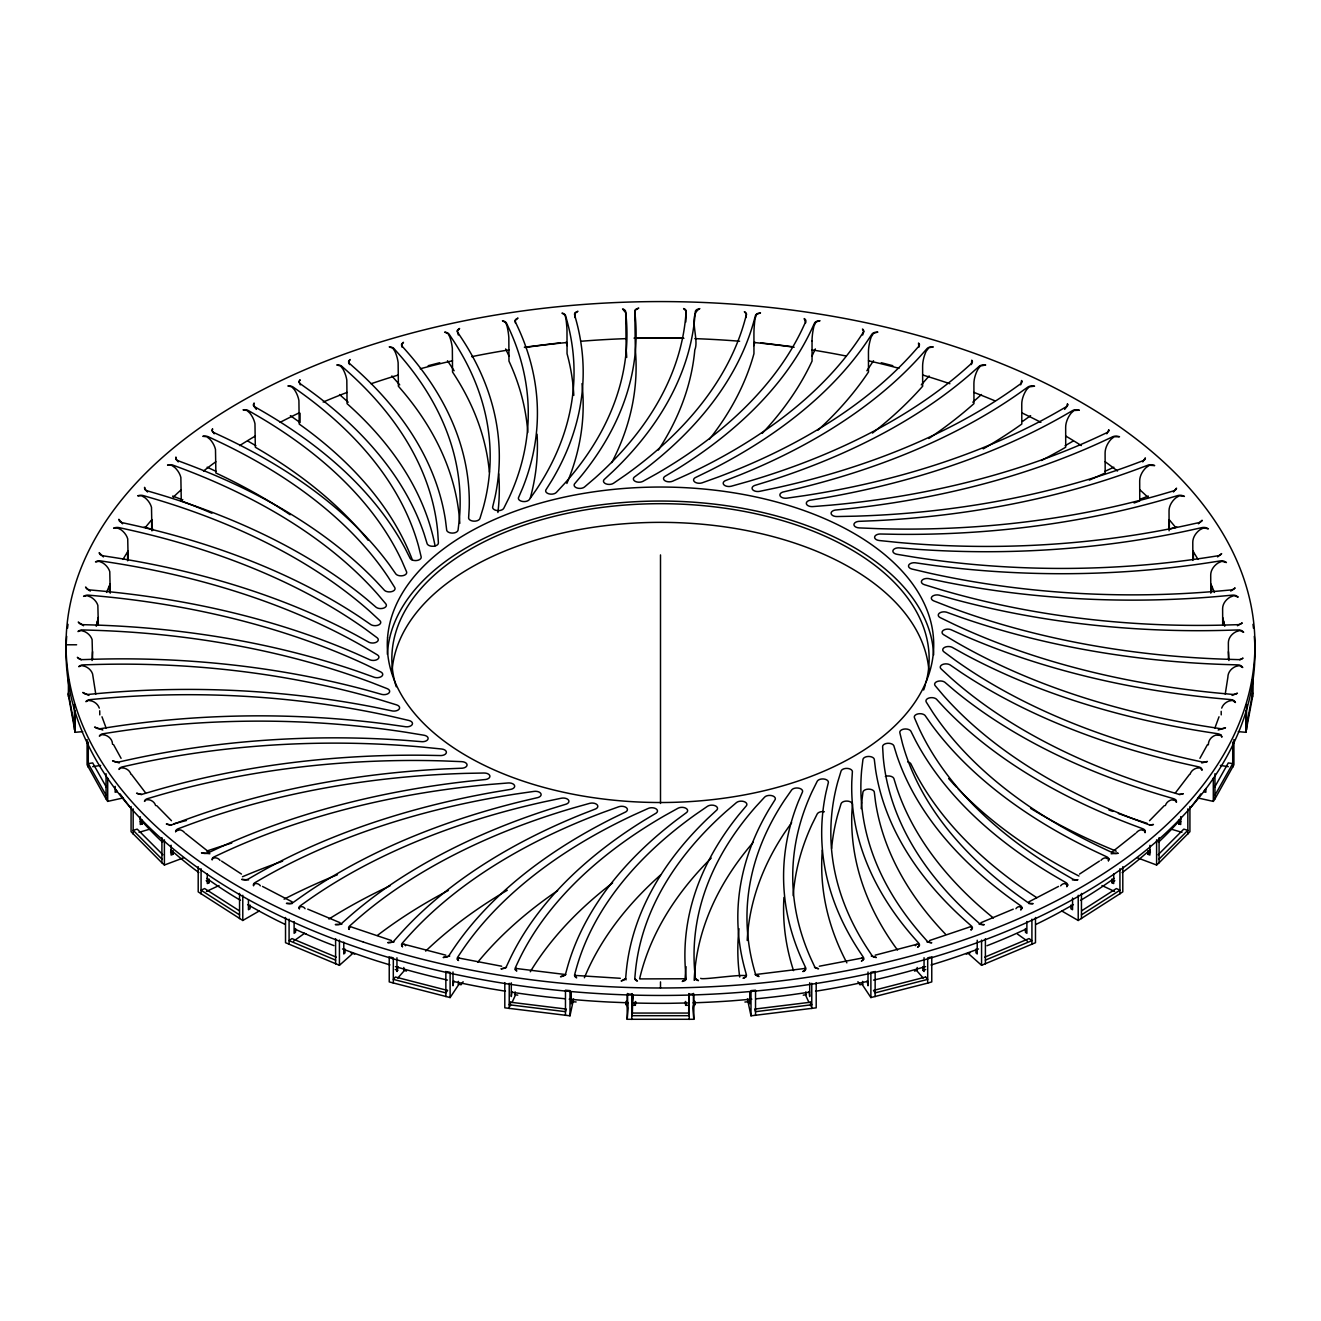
<?xml version="1.0" encoding="UTF-8"?>
<svg xmlns="http://www.w3.org/2000/svg" width="1321" height="1321" viewBox="0 0 1321 1321"><rect width="100%" height="100%" fill="white"/><g stroke="black" fill="none" stroke-linecap="round" stroke-linejoin="round"><path stroke-width="1.5" d="M527.789 432.495A566.973 327.344 0 0 0 508.965 361.128L508.833 337.532A15.439 3.253 81.2 0 0 506.967 325.858L505.679 322.588L502.442 320.805L503.829 321.135A5.713 3.303 0 0 1 506.488 323.133L508.948 328.434A567.006 327.36 0 0 1 508.948 497.885L503.78 508.288A5.713 3.303 0 0 1 497.373 510.583A5.713 3.303 0 0 1 492.601 507.214L495.012 497.158A576.154 332.644 0 0 0 461.046 337.416L457.644 332.298A5.713 3.303 0 0 1 457.76 329.771L459.609 328.483L457.33 330.927L458.304 334.989M573.793 395.375A566.973 327.344 0 0 0 567.056 353.714L566.99 330.101A15.439 1.965 84.8 0 0 565.867 318.361L564.926 315.009L561.97 313.127L563.274 313.457A5.713 3.303 0 0 1 565.57 315.603L567.056 321.02A567.006 327.36 0 0 1 536.376 489.546L529.358 499.569A5.713 3.303 0 0 1 522.571 501.468A5.713 3.303 0 0 1 518.426 497.835L522.654 487.994A576.154 332.644 0 0 0 517.782 327.063L515.322 321.779A5.713 3.303 0 0 1 515.9 319.269L517.981 318.064L515.322 320.392L515.322 322.836M626.715 357.446A566.973 327.344 0 0 0 626.187 349.85L625.692 312.747L622.571 308.916L623.809 309.395A5.713 3.303 0 0 1 625.692 311.673L626.187 317.156A567.006 327.36 0 0 1 565.157 482.908L556.356 492.452A5.713 3.303 0 0 1 549.272 493.938A5.713 3.303 0 0 1 545.804 490.074L551.782 480.53A576.154 332.644 0 0 0 576.088 320.194L574.602 314.778A5.713 3.303 0 0 1 575.626 312.317L577.921 311.277L574.916 313.407L574.883 317.535M611.755 462.614A576.154 332.644 0 0 0 635.318 349.537L634.823 312.466L635.434 310.055L638.753 308.09L636.276 309.015A5.713 3.303 0 0 0 634.823 311.409L635.318 316.875A576.154 332.644 0 0 1 582.115 474.866L574.453 483.998A5.713 3.303 0 0 0 577.194 488.043A5.713 3.303 0 0 0 584.509 487.003L594.995 478.037A567.006 327.36 0 0 0 685.682 316.875L686.177 311.409A5.713 3.303 0 0 0 684.724 309.015L683.584 308.553L686.061 311.096L685.797 322.027M435.055 545.804A566.973 327.344 0 0 0 347.06 403.648L346.812 380.085A15.439 6.869 69.5 0 0 342.882 368.939L340.57 366L336.789 364.943L338.275 364.926A5.713 3.303 0 0 1 341.875 366.363L347.043 370.953A567.006 327.36 0 0 1 437.746 532.115L438.39 542.931A5.713 3.303 0 0 1 433.536 546.25A5.713 3.303 0 0 1 427.195 543.905L424.107 533.915A576.154 332.644 0 0 0 306.29 388.044L300.313 383.784A5.713 3.303 0 0 1 299.074 381.373L300.131 379.771L299.074 381.554L300.313 384.84M459.791 523.397A566.924 327.311 0 0 0 398.381 386.244L398.133 362.648A15.439 5.713 73.6 0 0 394.88 351.303L392.865 348.216L389.233 346.862L390.702 347.01A5.713 3.303 0 0 1 394.021 348.661L398.331 353.533A567.006 327.36 0 0 1 459.361 519.285L458.057 530.084A5.713 3.303 0 0 1 452.624 533.09A5.713 3.303 0 0 1 446.729 530.381L445.474 520.259A576.154 332.644 0 0 0 354.705 368.08L349.537 363.49A5.713 3.303 0 0 1 348.744 360.996L350.098 359.494L348.628 362.185L349.537 364.546M489.381 472.158A566.924 327.311 0 0 0 452.542 372.027L452.343 348.414A15.439 4.508 77.5 0 0 449.767 336.888L448.1 333.701L444.665 332.116L446.085 332.364A5.713 3.303 0 0 1 449.107 334.196L452.509 339.315A567.006 327.36 0 0 1 483.189 507.842L479.936 518.493A5.713 3.303 0 0 1 473.975 521.168A5.713 3.303 0 0 1 468.608 518.096L469.203 507.958A576.154 332.644 0 0 0 406.488 351.138L402.178 346.251A5.713 3.303 0 0 1 401.832 343.741L403.45 342.304L401.567 344.913L402.178 347.324M153.186 529.325L151.932 530.811L151.502 507.347A15.439 11.229 41.4 0 0 145.095 497.819L141.628 495.755L137.731 495.804L139.085 495.441A5.713 3.303 0 0 1 143.444 495.639L151.898 498.116A567.006 327.36 0 0 1 370.012 611.507L379.936 620.688A5.713 3.303 0 0 1 378.615 624.965A5.713 3.303 0 0 1 371.085 624.767L359.758 617.006A576.154 332.644 0 0 0 131.406 524.685L122.556 522.736A5.713 3.303 0 0 1 119.369 520.986L118.907 519.302L122.556 523.793M211.888 513.242A566.973 327.344 0 0 0 181.274 500.923L180.861 477.442A15.439 10.568 48.4 0 0 174.834 467.518L171.532 465.273L167.569 465.075L168.972 464.794A5.713 3.303 0 0 1 173.282 465.256L181.241 468.228A567.006 327.36 0 0 1 377.624 594.169L385.848 603.879A5.713 3.303 0 0 1 383.751 608.073A5.713 3.303 0 0 1 376.287 607.412L366.445 599.007A576.154 332.644 0 0 0 156.043 493.427L147.589 490.933A5.713 3.303 0 0 1 144.749 489.018L144.6 487.333L144.749 489.199L147.589 491.99M290.141 514.744A566.924 327.311 0 0 0 215.884 472.984L215.488 449.454A15.439 9.792 54.5 0 0 209.89 439.199L206.786 436.739L202.807 436.31L204.26 436.112A5.713 3.303 0 0 1 208.454 436.822L215.818 440.273A567.006 327.36 0 0 1 388.341 577.376L394.748 587.531A5.713 3.303 0 0 1 391.908 591.56A5.713 3.303 0 0 1 384.609 590.47L376.336 581.521A576.154 332.644 0 0 0 186.211 463.803L178.252 460.814A5.713 3.303 0 0 1 175.776 458.734L175.924 457.033L175.776 458.932L178.252 461.888M368.229 540.355A566.973 327.344 0 0 0 255.316 447.241L254.97 423.727A15.439 8.917 60 0 0 249.884 413.143L247.01 410.501L243.047 409.84L244.534 409.725A5.713 3.303 0 0 1 248.579 410.682L255.283 414.563A567.006 327.36 0 0 1 402.03 561.309L406.571 571.811A5.713 3.303 0 0 1 403.021 575.642A5.713 3.303 0 0 1 395.953 574.107L389.348 564.711A576.154 332.644 0 0 0 221.581 436.178L214.2 432.727A5.713 3.303 0 0 1 212.12 430.514L212.582 428.813L212.12 430.696L214.2 433.783M412.449 560.137A566.973 327.344 0 0 0 299.207 424.058L298.909 400.511A15.439 7.926 64.9 0 0 294.385 389.629L291.776 386.838L287.879 385.93L289.365 385.914A5.713 3.303 0 0 1 293.212 387.103L299.19 391.363A567.006 327.36 0 0 1 418.559 546.167L421.168 556.884A5.713 3.303 0 0 1 416.941 560.484A5.713 3.303 0 0 1 410.204 558.535L405.332 548.793A576.154 332.644 0 0 0 261.756 410.831L255.036 406.951A5.713 3.303 0 0 1 253.368 404.622L254.127 403.004L253.566 405.795L256.357 409.394M92.586 659.179L92.107 639.562A15.439 12.583 5.2 0 0 84.924 631.702L81.192 630.53L77.972 631.537L78.946 630.794A5.713 3.303 0 0 1 83.074 629.952L92.553 630.233A567.006 327.36 0 0 1 371.696 682.594L387.218 688.654A5.713 3.303 0 0 1 389.035 692.881A5.713 3.303 0 0 1 382.017 694.466L366.198 690.024A576.154 332.644 0 0 0 92.553 659.311L83.074 659.608A5.713 3.303 0 0 1 78.946 658.766L77.345 657.33L81.192 659.889M98.332 624.982L97.853 605.348A15.439 12.45 15.3 0 0 90.753 597.042L87.037 595.639L83.586 596.365L84.66 595.771A5.713 3.303 0 0 1 88.92 595.177L98.299 596.035A567.006 327.36 0 0 1 366.429 664.958L380.778 671.927A5.713 3.303 0 0 1 381.802 676.236A5.713 3.303 0 0 1 374.537 677.376L359.626 672.026A576.154 332.644 0 0 0 93.031 624.965L83.553 624.684A5.713 3.303 0 0 1 79.607 623.595L78.253 622.075L83.553 625.741M99.785 714.876L99.719 710.781M110.237 593.195L109.775 571.646A15.439 12.17 24.9 0 0 102.823 562.928L99.141 561.309L95.508 561.904L96.697 561.293A5.713 3.303 0 0 1 101.023 560.963L110.204 562.383A567.006 327.36 0 0 1 364.381 647.108L377.393 654.886A5.713 3.303 0 0 1 377.641 659.245A5.713 3.303 0 0 1 370.21 659.939L356.34 653.713A576.154 332.644 0 0 0 99.719 590.834L90.356 589.975A5.713 3.303 0 0 1 86.625 588.654L85.568 587.052L88.573 590.025M128.17 560.434L127.724 538.869A15.439 11.757 33.6 0 0 121.004 529.738L117.404 527.888L113.623 528.169L114.894 527.723A5.713 3.303 0 0 1 119.27 527.657L128.137 529.622A567.006 327.36 0 0 1 365.587 629.225L377.112 637.746A5.713 3.303 0 0 1 376.568 642.089A5.713 3.303 0 0 1 369.054 642.336L356.389 635.302A576.154 332.644 0 0 0 112.566 557.28L103.401 555.86A5.713 3.303 0 0 1 99.934 554.325L99.158 552.673L103.401 556.917M1021.926 381.554L1021.579 380.531L1020.687 384.84M341.875 924.254L335.319 924.568L338.275 924.634A5.713 3.303 0 0 0 341.875 923.197L347.043 918.607A576.154 332.644 0 0 1 550.923 808.832L566.428 804.06A5.713 3.303 0 0 0 568.327 799.849A5.713 3.303 0 0 0 561.342 798.214L543.74 801.913A567.006 327.36 0 0 0 306.29 901.516L300.313 905.76A5.713 3.303 0 0 0 299.074 908.188L299.421 909.03L299.421 907.164L301.485 906.619A15.439 7.926 -64.9 0 1 305.052 908.699M387.383 654.341L387.565 651.6A273.216 157.744 0 0 1 389.695 637.878L390.356 635.153A273.216 157.744 0 0 1 394.962 621.663L396.118 618.988A273.216 157.744 0 0 1 403.136 605.827L404.771 603.251A273.216 157.744 0 0 1 414.134 590.586L416.231 588.126A273.216 157.744 0 0 1 427.822 576.105L430.349 573.76A273.216 157.744 0 0 1 444.071 562.515L447.01 560.335A273.216 157.744 0 0 1 462.68 549.982L465.999 548A273.216 157.744 0 0 1 483.469 538.638L487.119 536.871A273.216 157.744 0 0 1 506.191 528.615L510.137 527.079A273.216 157.744 0 0 1 530.596 520.012L534.807 518.724A273.216 157.744 0 0 1 556.438 512.928L560.864 511.904A273.216 157.744 0 0 1 583.42 507.446L587.994 506.686A273.216 157.744 0 0 1 611.227 503.631L615.933 503.152A273.216 157.744 0 0 1 639.595 501.501L644.351 501.32A273.216 157.744 0 0 1 668.178 501.105L672.95 501.204A273.216 157.744 0 0 1 696.695 502.426L701.418 502.822A273.216 157.744 0 0 1 724.8 505.464L729.423 506.141A273.216 157.744 0 0 1 752.21 510.187L756.685 511.128A273.216 157.744 0 0 1 778.597 516.544L782.891 517.749A273.216 157.744 0 0 1 803.713 524.437L807.742 525.907A273.216 157.744 0 0 1 827.243 533.816L830.992 535.517A273.216 157.744 0 0 1 848.957 544.566L852.375 546.481A273.216 157.744 0 0 1 868.607 556.57L871.662 558.684A273.216 157.744 0 0 1 885.962 569.681L888.62 571.976A273.216 157.744 0 0 1 900.856 583.783L903.085 586.21A273.216 157.744 0 0 1 913.125 598.694L914.908 601.253A273.216 157.744 0 0 1 922.619 614.265L923.924 616.924A273.216 157.744 0 0 1 929.241 630.332L930.067 633.04A273.216 157.744 0 0 1 932.923 646.712L933.237 649.453A273.216 157.744 0 0 1 933.633 654.952M92.586 651.699L92.354 654.787A568.492 328.219 0 0 0 92.09 660.517M1145.224 830.81L1145.076 832.544L1145.224 830.81A5.713 3.303 0 0 0 1142.748 828.729L1134.789 825.757A576.154 332.644 0 0 1 944.664 708.039L936.391 699.09A5.713 3.303 0 0 0 929.092 697.983A5.713 3.303 0 0 0 926.252 702.029L932.659 712.184A567.006 327.36 0 0 0 1105.182 849.271L1112.546 852.722A5.713 3.303 0 0 0 1116.74 853.449L1118.193 853.25L1111.11 853.746M689.248 1019.432L689.248 994.218L693.822 994.086L693.822 1019.284L627.178 1019.284L628.218 1007.873M632.28 1002.292L632.957 994.911L632.313 1013.224M632.28 1006.024L632.165 1007.345L632.165 993.607M1238.256 731.619L1245.868 732.313L1252.589 696.679L1252.82 680.48M694.929 979.852L695.209 978.498L698.429 980.644L697.191 980.149A5.713 3.303 0 0 1 695.308 977.87L694.813 972.405A567.006 327.36 0 0 1 755.843 806.652L764.644 797.108A5.713 3.303 0 0 1 771.728 795.622A5.713 3.303 0 0 1 775.196 799.486L769.218 809.03A576.154 332.644 0 0 0 744.912 969.366L746.398 974.782A5.713 3.303 0 0 1 745.374 977.226L743.079 978.3C760.202 970.885 701.567 980.677 700.691 978.3M861.639 802.937L862.943 792.154A5.713 3.303 0 0 1 868.376 789.132A5.713 3.303 0 0 1 874.271 791.857L875.526 801.963A576.154 332.644 0 0 0 945.572 934.244M175.776 830.81L175.66 831.669L175.776 830.81A5.713 3.303 0 0 1 178.252 828.729L186.211 825.757A567.006 327.36 0 0 1 465.355 773.379L484.08 773.016A5.713 3.303 0 0 1 489.843 775.807A5.713 3.303 0 0 1 485.781 779.473L468.476 781.256A576.154 332.644 0 0 0 215.818 849.271L208.454 852.722A5.713 3.303 0 0 1 204.26 853.449L201.486 852.838L209.89 853.746M805.678 322.836L804.192 318.576L805.1 319.269A5.713 3.303 0 0 1 805.678 321.779L803.218 327.063A567.006 327.36 0 0 1 656.471 473.81L642.98 481.323A5.713 3.303 0 0 1 635.451 481.471A5.713 3.303 0 0 1 634.229 477.178L645.028 469.17A576.154 332.644 0 0 0 753.944 321.02L755.43 315.603A5.713 3.303 0 0 1 757.726 313.457L760.483 312.862L756.636 314.365L755.133 318.361M926.979 941.956L931.767 942.781L930.298 942.55A5.713 3.303 0 0 1 926.979 940.899L922.669 936.028A567.006 327.36 0 0 1 861.639 770.275L862.943 759.476A5.713 3.303 0 0 1 868.376 756.454A5.713 3.303 0 0 1 874.271 759.179L875.526 769.301A576.154 332.644 0 0 0 966.295 921.48L971.463 926.071A5.713 3.303 0 0 1 972.256 928.564L970.902 930.083L972.372 928.019L970.44 926.863A15.439 6.869 69.4 0 0 968.706 927.325L929.489 940.552M746.117 317.535L746.348 314.117L744.35 311.706L745.374 312.317A5.713 3.303 0 0 1 746.398 314.778L744.912 320.194A567.006 327.36 0 0 1 625.527 474.999L613.489 483.288A5.713 3.303 0 0 1 606.025 483.882A5.713 3.303 0 0 1 604.027 479.688L613.307 471.069A576.154 332.644 0 0 0 694.813 317.156L695.308 311.673A5.713 3.303 0 0 1 697.191 309.395L699.833 308.619C687.514 315.108 699.552 339.282 694.813 349.817A576.154 332.644 0 0 1 658.37 450.065M1246.578 725.972L1252.589 692.947M1067.632 404.82L1067.434 403.764L1067.434 405.795L1064.643 409.394M1225.228 694.152L1227.886 677.194A15.439 12.583 5.2 0 1 1235.581 666.511L1239.28 665.569L1242.747 667.518L1241.393 665.966A5.713 3.303 0 0 0 1237.447 664.876L1227.969 664.595A576.154 332.644 0 0 1 961.374 617.534L946.463 612.168A5.713 3.303 0 0 0 939.198 613.324A5.713 3.303 0 0 0 940.222 617.634L954.571 624.585A567.006 327.36 0 0 0 1222.701 693.508L1232.08 694.367A5.713 3.303 0 0 0 1236.34 693.789L1237.414 693.195L1232.08 695.424M98.332 617.518L97.539 620.573A568.492 328.219 0 0 0 96.251 626.253M1176.251 489.199L1176.516 488.159L1173.411 491.99M292.123 903.597L286.442 903.382L289.365 903.647A5.713 3.303 0 0 0 293.212 902.441L299.19 898.181A576.154 332.644 0 0 1 521.828 801.335L538.109 797.504A5.713 3.303 0 0 0 540.768 793.442A5.713 3.303 0 0 0 534.113 791.378L515.933 794.004A567.006 327.36 0 0 0 261.756 878.729L255.036 882.593A5.713 3.303 0 0 0 253.368 884.938L253.566 885.797L253.979 883.931L256.357 883.534A15.439 8.917 -60 0 1 260.353 885.83M1108.88 859.046L1108.418 860.764L1108.88 859.046A5.713 3.303 0 0 0 1106.8 856.834L1099.419 853.383A576.154 332.644 0 0 1 931.652 724.849L925.047 715.437A5.713 3.303 0 0 0 917.979 713.901A5.713 3.303 0 0 0 914.429 717.749L918.97 728.234A567.006 327.36 0 0 0 1065.717 874.997L1072.421 878.861A5.713 3.303 0 0 0 1076.466 879.836L1077.953 879.72L1072.421 879.935M504.804 982.609L504.804 1007.824L569.995 1015.816L573.611 998.907M753.845 345.623L754.819 342.106M171.532 825.146L166.33 824.023L168.972 824.766A5.713 3.303 0 0 0 173.282 824.304L181.241 821.315A576.154 332.644 0 0 1 444.814 768.921L462.35 768.195A5.713 3.303 0 0 0 467.056 764.793A5.713 3.303 0 0 0 461.838 761.656L443.146 760.913A567.006 327.36 0 0 0 156.043 796.134L147.589 798.627A5.713 3.303 0 0 0 144.749 800.543L144.484 801.385L146.103 799.717L149.256 799.832A15.439 11.229 -41.4 0 1 155.663 805.595M1219.019 716.791L1214.891 728.02M1108.88 430.696L1108.847 429.738L1106.8 433.783M918.822 347.324L918.524 343.047L919.168 343.939M871.233 956.041L876.335 957.527L874.915 957.197A5.713 3.303 0 0 1 871.893 955.364L868.491 950.245A567.006 327.36 0 0 1 837.811 781.718L841.064 771.068A5.713 3.303 0 0 1 847.025 768.393A5.713 3.303 0 0 1 852.392 771.447L851.797 781.603A576.154 332.644 0 0 0 914.512 938.422L918.822 943.293A5.713 3.303 0 0 1 919.168 945.819L917.55 947.273L919.433 945.291L917.979 944.036A15.439 5.73 73.5 0 0 915.403 945.72M862.696 334.989L863.703 331.654L862.464 329.045L863.24 329.771A5.713 3.303 0 0 1 863.356 332.298L859.954 337.416A567.006 327.36 0 0 1 687.432 474.503L672.67 481.174A5.713 3.303 0 0 1 665.157 480.861A5.713 3.303 0 0 1 664.711 476.518L676.897 469.203A576.154 332.644 0 0 0 812.052 328.434L814.512 323.133A5.713 3.303 0 0 1 817.171 321.135L820.027 320.722L815.982 321.977L814.033 325.858A15.439 3.253 -81.2 0 0 812.019 341.099M110.237 583.849L108.9 586.838A568.492 328.219 0 0 0 106.588 592.419M1201.631 521.184L1202.044 520.259L1198.444 523.793M1067.632 884.938L1066.873 886.606L1067.632 884.938A5.713 3.303 0 0 0 1065.964 882.593L1059.244 878.729A576.154 332.644 0 0 1 915.668 740.767L910.796 731.025A5.713 3.303 0 0 0 904.059 729.076A5.713 3.303 0 0 0 899.832 732.676L902.441 743.376A567.006 327.36 0 0 0 1021.81 898.181L1027.788 902.441A5.713 3.303 0 0 0 1031.635 903.647L1033.121 903.63L1028.877 903.597M510.401 1002.21L509.229 1004.769L565.471 1011.671L566.181 1009.062L510.401 1002.21L510.401 1005.958M512.003 1002.507L515.207 995.621L515.207 991.889M811.92 356.274L815.338 348.926M1197.635 797.901L1213.305 801.385L1214.957 798.908L1233.913 764.793L1233.913 739.578M248.579 879.935L241.677 879.39L244.534 879.836A5.713 3.303 0 0 0 248.579 878.861L255.283 874.997A576.154 332.644 0 0 1 494.236 792.105L511.128 789.281A5.713 3.303 0 0 0 514.496 785.401A5.713 3.303 0 0 0 508.271 782.957L489.711 784.459A567.006 327.36 0 0 0 221.581 853.383L214.2 856.834A5.713 3.303 0 0 0 212.12 859.046L212.153 859.905L212.978 858.089L215.653 857.841A15.439 9.792 -54.5 0 1 220.046 860.4M971.463 364.546L971.761 360.187L972.256 361.194M1207.427 744.664L1199.93 758.32M1214.593 787.266L1228.299 762.927L1232.724 763.604L1214.957 795.176M814.512 967.484L818.558 968.755L817.171 968.425A5.713 3.303 0 0 1 814.512 966.411L812.052 961.127A567.006 327.36 0 0 1 812.052 791.675L817.22 781.272A5.713 3.303 0 0 1 823.627 778.977A5.713 3.303 0 0 1 828.399 782.346L825.988 792.385A576.154 332.644 0 0 0 859.954 952.144L863.356 957.246A5.713 3.303 0 0 1 863.24 959.773L861.391 961.11L863.67 959.277L862.696 957.94L819.317 966.229M1217.599 556.917L1221.644 553.615L1221.066 554.325A5.713 3.303 0 0 1 1217.599 555.86L1208.434 557.28A567.006 327.36 0 0 1 914.925 557.28L896.909 554.292A5.713 3.303 0 0 1 892.946 550.609A5.713 3.303 0 0 1 898.775 547.835L916.18 549.239A576.154 332.644 0 0 0 1192.863 529.622L1201.73 527.657A5.713 3.303 0 0 1 1206.106 527.723L1208.401 528.829L1203.596 527.888L1199.996 529.738A15.439 11.757 -33.6 0 0 1192.78 542.237L1192.863 560.418M128.17 551.105L126.288 553.994A568.492 328.219 0 0 0 122.985 559.394M119.27 762.96L112.599 760.78L114.894 761.837A5.713 3.303 0 0 0 119.27 761.903L128.137 759.938A576.154 332.644 0 0 1 404.82 740.321L422.225 741.708A5.713 3.303 0 0 0 428.054 738.951A5.713 3.303 0 0 0 424.091 735.252L406.075 732.28A567.006 327.36 0 0 0 112.566 732.28L103.401 733.7A5.713 3.303 0 0 0 99.934 735.236L99.356 736.111L101.7 734.592L105.201 735.103A15.439 12.17 -24.9 0 1 112.136 741.675L112.566 744.334M389.233 956.701L389.233 981.916L450.114 997.553L458.387 985.103L458.387 981.371M866.873 370.739L873.511 360.749M1021.926 908.188L1020.869 909.789L1021.926 908.188A5.713 3.303 0 0 0 1020.687 905.76L1014.71 901.516A576.154 332.644 0 0 1 896.893 755.645L893.805 745.655A5.713 3.303 0 0 0 887.464 743.31A5.713 3.303 0 0 0 882.61 746.629L883.254 757.445A567.006 327.36 0 0 0 973.957 918.607L979.125 923.197A5.713 3.303 0 0 0 982.725 924.634L984.211 924.7L979.125 924.254M1205.346 789.314L1203.712 791.774L1205.842 792.253L1205.842 788.521M620.309 978.3L574.883 975.41L576.65 977.854L575.626 977.226A5.713 3.303 0 0 1 574.602 974.782L576.088 969.366A567.006 327.36 0 0 1 695.473 814.562L707.511 806.272A5.713 3.303 0 0 1 714.975 805.678A5.713 3.303 0 0 1 716.973 809.872L707.693 818.492A576.154 332.644 0 0 0 626.187 972.405L625.692 977.87A5.713 3.303 0 0 1 623.809 980.149L621.167 980.958L625.791 978.498L626.071 979.852M791.642 822.653L784.624 832.676A566.924 327.311 0 0 0 747.207 940.469M1200.789 793.904L1197.965 797.967A583.882 337.103 0 0 1 1189.676 808.716M1189.461 774.469L1175.409 792.881M175.776 831.008L179.821 829.836A15.439 10.568 -48.4 0 1 184.56 832.676M1232.427 590.025L1235.085 587.895L1234.375 588.654A5.713 3.303 0 0 1 1230.644 589.975L1221.281 590.834A567.006 327.36 0 0 1 929.373 573.116L912.002 569.054A5.713 3.303 0 0 1 908.716 565.14A5.713 3.303 0 0 1 915.007 562.746L932.081 565.19A576.154 332.644 0 0 0 1210.796 562.383L1219.977 560.963A5.713 3.303 0 0 1 1224.303 561.293L1226.4 562.531L1221.859 561.309L1218.177 562.928A15.439 12.17 -24.9 0 0 1210.713 574.998L1210.796 593.179M805.1 970.489L805.199 968.442L755.133 974.584L759.03 976.516L757.726 976.103A5.713 3.303 0 0 1 755.43 973.957L753.944 968.541A567.006 327.36 0 0 1 784.624 800.014L791.642 789.975A5.713 3.303 0 0 1 798.429 788.092A5.713 3.303 0 0 1 802.574 791.725L798.346 801.566A576.154 332.644 0 0 0 803.218 962.497L805.678 967.781A5.713 3.303 0 0 1 805.1 970.291L803.019 971.496L805.1 970.291M151.932 519.599L149.537 522.373A568.492 328.219 0 0 0 145.277 527.541M397.984 966.609L396.944 971.529L396.944 957.791M397.786 978.035L403.797 971.216L403.797 967.484M921.282 384.873L929.142 375.957M1180.71 816.609L1180.71 824.502L1178.679 823.891L1180.759 821.546M1137.232 857.758L1156.602 865.024L1159.095 862.811L1189.924 831.702L1189.924 806.504M1180.743 819.284L1171.166 829.671A583.882 337.103 0 0 1 1158.335 842.385M1237.447 625.741L1242.235 622.885L1241.393 623.595A5.713 3.303 0 0 1 1237.447 624.684L1227.969 624.965A567.006 327.36 0 0 1 940.882 589.727L924.337 584.658A5.713 3.303 0 0 1 921.777 580.563A5.713 3.303 0 0 1 928.465 578.565L944.994 582.016A576.154 332.644 0 0 0 1222.701 596.035L1232.08 595.177A5.713 3.303 0 0 1 1236.34 595.771L1238.19 597.109L1233.963 595.639L1230.247 597.042A15.439 12.45 -15.3 0 0 1222.619 608.651L1222.701 624.982M102.823 730.001L94.6 727.078L96.697 728.267A5.713 3.303 0 0 0 101.023 728.598L110.204 727.177A576.154 332.644 0 0 1 388.919 724.37L405.993 726.798A5.713 3.303 0 0 0 412.284 724.403A5.713 3.303 0 0 0 408.998 720.49L391.627 716.444A567.006 327.36 0 0 0 99.719 698.726L90.356 699.585A5.713 3.303 0 0 0 86.625 700.906L85.915 701.666L88.573 700.378L92.189 701.104A15.439 12.45 -15.3 0 1 99.29 708.106M1164.23 805.711L1149.518 820.721M1158.104 854.786L1183.781 829.126L1187.843 830.331L1159.095 859.079M685.913 978.927L682.247 981.47L684.724 980.727A5.713 3.303 0 0 0 686.177 978.151L685.682 972.685A576.154 332.644 0 0 1 738.885 814.694L746.547 805.562A5.713 3.303 0 0 0 743.806 801.517A5.713 3.303 0 0 0 736.491 802.557L726.005 811.523A567.006 327.36 0 0 0 635.318 972.685L634.823 978.151A5.713 3.303 0 0 0 636.276 980.529L637.416 981.09L635.087 978.927M1142.748 461.888L1145.34 457.875L1145.224 458.932A5.713 3.303 0 0 1 1142.748 460.814L1134.789 463.803A567.006 327.36 0 0 1 855.645 516.164L836.92 516.544A5.713 3.303 0 0 1 831.157 513.737A5.713 3.303 0 0 1 835.219 510.071L852.524 508.304A576.154 332.644 0 0 0 1105.182 440.273L1112.546 436.822A5.713 3.303 0 0 1 1116.74 436.112L1119.514 436.723L1114.214 436.739L1111.11 439.199A15.439 9.792 -54.5 0 0 1105.099 452.905L1105.182 472.951A576.154 332.644 0 0 1 1089.33 480.101M181.274 500.923L182.777 499.52M181.274 489.711L178.401 492.32A568.492 328.219 0 0 0 173.216 497.208M285.518 917.484L285.518 942.699L339.431 965.304L352.013 954.125M972.817 402.211L981.47 394.517M1149.897 845.308L1149.897 855.05L1147.982 854.324L1150.459 852.111M1239.808 659.889L1243.028 658.106L1242.054 658.766A5.713 3.303 0 0 1 1237.926 659.608L1228.447 659.311A567.006 327.36 0 0 1 949.304 606.95L933.782 600.906A5.713 3.303 0 0 1 931.966 596.679A5.713 3.303 0 0 1 938.983 595.094L954.802 599.519A576.154 332.644 0 0 0 1228.447 630.233L1237.926 629.952A5.713 3.303 0 0 1 1242.054 630.794L1243.655 632.231L1239.808 630.53L1236.076 631.702A15.439 12.583 -5.3 0 0 1228.365 642.832L1228.447 659.179M1150.178 849.849L1138.785 859.591A583.882 337.103 0 0 1 1122.156 872.62M515.801 968.442L515.322 969.812L516.808 970.968L515.9 970.291A5.713 3.303 0 0 1 515.322 967.781L517.782 962.497A567.006 327.36 0 0 1 664.529 815.734L678.02 808.221A5.713 3.303 0 0 1 685.549 808.089A5.713 3.303 0 0 1 686.771 812.382L675.972 820.391A576.154 332.644 0 0 0 567.056 968.541L565.57 973.957A5.713 3.303 0 0 1 563.274 976.103L560.517 976.747L565.867 974.584L515.801 968.442A15.439 3.269 -81.2 0 1 516.627 968.656M88.92 695.424L82.81 692.452L84.66 693.789A5.713 3.303 0 0 0 88.92 694.367L98.299 693.508A576.154 332.644 0 0 1 376.006 707.544L392.535 710.995A5.713 3.303 0 0 0 399.223 708.997A5.713 3.303 0 0 0 396.663 704.902L380.118 699.816A567.006 327.36 0 0 0 93.031 664.595L83.553 664.876A5.713 3.303 0 0 0 79.607 665.966L78.765 666.676L81.72 665.569L85.403 666.511A15.439 12.583 -5.2 0 1 92.586 673.941L95.773 694.152M1135.515 833.452L1112.001 852.128M215.851 461.756L212.516 464.183A568.492 328.219 0 0 0 203.517 471.019M293.625 941.113L303.615 933.997M1022.553 421.416L1030.628 415.653M1113.702 873.709L1113.702 883.567L1111.935 882.725L1114.808 880.678M1061.869 911.044L1078.217 920.473L1122.8 891.89L1122.8 866.692M1114.264 878.382L1101.153 887.398A583.882 337.103 0 0 1 1080.512 900.41M1099.419 861.094L1079.538 874.073M1081.684 910.78L1116.377 888.538L1119.927 890.205L1081.453 914.875M1218.177 730.001L1225.492 727.739L1224.303 728.267A5.713 3.303 0 0 1 1219.977 728.598L1210.796 727.177A567.006 327.36 0 0 1 956.619 642.452L943.607 634.674A5.713 3.303 0 0 1 943.359 630.315A5.713 3.303 0 0 1 950.79 629.605L964.66 635.847A576.154 332.644 0 0 0 1221.281 698.726L1230.644 699.585A5.713 3.303 0 0 1 1234.375 700.906L1235.432 702.508L1232.427 700.378L1228.811 701.104A15.439 12.45 15.3 0 0 1221.71 708.106M255.316 436.046L251.568 438.242A568.492 328.219 0 0 0 239.695 445.573M198.2 866.692L198.2 891.89L242.783 920.473L259.131 911.044M1065.106 445.722L1073.296 440.983M449.767 956.041L443.162 957.494L446.085 957.197A5.713 3.303 0 0 0 449.107 955.364L452.509 950.245A576.154 332.644 0 0 1 612.399 818.409L625.84 811.87A5.713 3.303 0 0 0 626.187 807.527A5.713 3.303 0 0 0 618.773 806.751L602.888 812.481A567.006 327.36 0 0 0 406.488 938.422L402.178 943.293A5.713 3.303 0 0 0 401.832 945.819L402.476 946.678L401.832 945.819M501.683 966.229L458.304 957.94L457.33 959.277L458.536 960.516L457.76 959.773A5.713 3.303 0 0 1 457.644 957.246L461.046 952.144A567.006 327.36 0 0 1 633.568 815.04L648.33 808.386A5.713 3.303 0 0 1 655.843 808.7A5.713 3.303 0 0 1 656.289 813.042L644.103 820.358A576.154 332.644 0 0 0 508.948 961.127L506.488 966.411A5.713 3.303 0 0 1 503.829 968.425L500.973 968.871L506.488 967.484M1073.362 904.604L1058.699 912.778A583.882 337.103 0 0 1 1035.813 924.485M1058.517 886.424L1028.795 901.88M1230.644 591.032L1232.08 590.289M299.207 412.862L295.078 414.827A568.492 328.219 0 0 0 280.102 422.34M209.065 878.993L209.065 882.725L207.298 883.567L207.298 873.825M206.423 891.427L219.022 885.549M1104.851 471.399L1113.834 467.205M968.987 954.125L981.569 965.304L1035.482 942.699L1035.482 917.484M919.168 343.741A5.713 3.303 0 0 1 918.822 346.251L914.512 351.138A567.006 327.36 0 0 1 718.112 477.063L702.227 482.792A5.713 3.303 0 0 1 694.813 482.033A5.713 3.303 0 0 1 695.16 477.69L708.601 471.151A576.154 332.644 0 0 0 868.491 339.315L871.893 334.196A5.713 3.303 0 0 1 874.915 332.364L877.838 332.116L873.643 333.14L871.233 336.888A15.439 4.508 -77.5 0 0 868.458 351.964L868.491 371.977A576.154 332.644 0 0 1 817.881 430.266M1026.318 928.944L1011.886 935.466A583.882 337.103 0 0 1 987.002 945.72M1013.257 909.145L980.892 922.718M1201.73 762.96L1207.377 761.474L1206.106 761.837A5.713 3.303 0 0 1 1201.73 761.903L1192.863 759.938A567.006 327.36 0 0 1 955.413 660.335L943.888 651.814A5.713 3.303 0 0 1 944.432 647.472A5.713 3.303 0 0 1 951.946 647.207L964.611 654.242A576.154 332.644 0 0 0 1208.434 732.28L1217.599 733.7A5.713 3.303 0 0 1 1221.066 735.236L1221.842 736.903L1221.066 735.236M1179.372 794.648L1183.269 793.739L1181.915 794.119A5.713 3.303 0 0 1 1177.556 793.921L1169.102 791.428A567.006 327.36 0 0 1 950.988 678.036L941.064 668.872A5.713 3.303 0 0 1 942.385 664.579A5.713 3.303 0 0 1 949.915 664.793L961.242 672.554A576.154 332.644 0 0 0 1189.594 764.859L1198.444 766.824A5.713 3.303 0 0 1 1201.631 768.574L1202.093 770.259L1200.062 767.831L1196.71 768.128A15.439 11.757 33.6 0 0 1190.006 774.288M984.756 957.147L1029.042 938.571L1031.916 940.618L985.4 960.136M347.06 392.436L342.601 394.137A568.492 328.219 0 0 0 323.15 402.063M173.018 850.592L173.018 854.324L171.103 855.05L171.103 845.192M131.076 806.504L131.076 831.702L161.905 862.811L164.398 865.024L183.768 857.758M1139.726 499.338L1148.345 496.102M966.295 954.142L970.126 952.705M972.256 360.996A5.713 3.303 0 0 1 971.463 363.49L966.295 368.08A567.006 327.36 0 0 1 748.165 481.471L731.322 486.211A5.713 3.303 0 0 1 724.09 484.989A5.713 3.303 0 0 1 725.212 480.695L739.777 474.999A576.154 332.644 0 0 0 922.669 353.533L926.979 348.661A5.713 3.303 0 0 1 930.298 347.01L933.253 346.928L928.944 347.704L926.12 351.303A15.439 5.713 -73.6 0 0 922.619 366.181L922.669 386.211A576.154 332.644 0 0 1 872.454 433.057M978.498 948.957L961.226 955.199A583.882 337.103 0 0 1 931.008 964.99M1149.468 825.146L1153.431 824.486L1152.028 824.766A5.713 3.303 0 0 1 1147.718 824.304L1139.759 821.315A567.006 327.36 0 0 1 943.376 695.391L935.152 685.665A5.713 3.303 0 0 1 937.25 681.487A5.713 3.303 0 0 1 944.713 682.148L954.555 690.553A576.154 332.644 0 0 0 1164.957 796.134L1173.411 798.627A5.713 3.303 0 0 1 1176.251 800.543L1176.4 802.243L1176.251 800.543M398.348 375.032L393.608 376.452A568.492 328.219 0 0 0 371.118 383.734M1021.926 381.373A5.713 3.303 0 0 1 1020.687 383.784L1014.71 388.044A567.006 327.36 0 0 1 777.26 487.647L759.658 491.346A5.713 3.303 0 0 1 752.673 489.711A5.713 3.303 0 0 1 754.572 485.501L770.077 480.712A576.154 332.644 0 0 0 973.957 370.953L979.125 366.363A5.713 3.303 0 0 1 982.725 364.926L985.681 365.009L980.43 366L978.118 368.939A15.439 6.869 -69.5 0 0 973.907 383.602L973.957 403.615A576.154 332.644 0 0 1 928.861 438.489M142.321 820.159L142.321 823.891L140.29 824.502L140.29 816.758M139.068 832.329L150.066 829.076M1176.829 527.046L1169.333 529.242L1169.333 519.913M930.397 957.114L927.689 957.907L927.689 983.105L870.886 997.553L862.613 985.103L862.613 981.371M914.512 971.084L917.236 970.291M923.016 966.609L923.016 970.341L925.74 969.548M927.689 983.105L931.767 981.916L931.767 956.701M916.526 944.383L875.129 955.182M925.575 966.609L907.263 971.761A583.882 337.103 0 0 1 873.544 980.099M428.186 365.702L439.761 362.73M394.021 941.956L387.747 942.633L390.702 942.55A5.713 3.303 0 0 0 394.021 940.899L398.331 936.028A576.154 332.644 0 0 1 581.223 814.545L595.788 808.865A5.713 3.303 0 0 0 596.91 804.555A5.713 3.303 0 0 0 589.678 803.35L572.835 808.089A567.006 327.36 0 0 0 354.705 921.48L349.537 926.071A5.713 3.303 0 0 0 348.744 928.564L349.239 929.373L348.744 928.564M452.509 360.798L447.538 361.937A568.492 328.219 0 0 0 420.243 368.79M1067.632 404.622A5.713 3.303 0 0 1 1065.964 406.951L1059.244 410.831A567.006 327.36 0 0 1 805.067 495.557L786.887 498.166A5.713 3.303 0 0 1 780.232 496.118A5.713 3.303 0 0 1 782.891 492.039L799.172 488.225A576.154 332.644 0 0 0 1021.81 391.363L1027.788 387.103A5.713 3.303 0 0 1 1031.635 385.914L1034.558 386.178L1029.224 386.838L1026.615 389.629A15.439 7.926 -64.9 0 0 1021.76 404.011L1021.81 424.041A576.154 332.644 0 0 1 983.237 448.892M87.087 739.578L87.087 764.793L106.043 798.908L107.695 801.385L123.365 797.901M873.726 971.728L870.886 972.355L870.886 997.553M862.811 984.178L859.954 984.806A576.154 332.644 0 0 1 857.923 981.701M867.814 981.354L850.592 984.971A583.882 337.103 0 0 1 815.552 991.245M1108.88 430.514A5.713 3.303 0 0 1 1106.8 432.727L1099.419 436.178A567.006 327.36 0 0 1 831.289 505.101L812.729 506.604A5.713 3.303 0 0 1 806.504 504.16A5.713 3.303 0 0 1 809.872 500.263L826.764 497.456A576.154 332.644 0 0 0 1065.717 414.563L1072.421 410.682A5.713 3.303 0 0 1 1076.466 409.725L1079.323 410.187L1073.99 410.501L1071.116 413.143A15.439 8.9 -60 0 0 1065.667 427.195L1065.717 447.225A576.154 332.644 0 0 1 1041.344 460.517M508.965 349.916L503.796 350.742A568.492 328.219 0 0 0 471.663 356.67M92.701 766.659L100.644 765.42M803.218 995.159L806.157 994.713M747.389 998.907L751.005 1015.816L816.196 1007.824L816.196 982.609M809.624 992.137L791.84 994.696A583.882 337.103 0 0 1 755.86 998.825M524.354 347.225L560.22 342.833M810.599 1002.21L754.819 1009.062L755.529 1011.671L811.771 1004.769L810.599 1002.21L810.599 1005.958M567.056 342.502L561.788 343.014A568.492 328.219 0 0 0 524.899 347.506M68.18 694.053L75.132 732.313L82.744 731.619M744.912 1002.028L747.934 1001.764M751.831 999.188L731.652 1000.839A583.882 337.103 0 0 1 693.096 1002.821M1176.251 489.018A5.713 3.303 0 0 1 1173.411 490.933L1164.957 493.427A567.006 327.36 0 0 1 877.854 528.648L859.162 527.905A5.713 3.303 0 0 1 853.944 524.751A5.713 3.303 0 0 1 858.65 521.366L876.186 520.639A576.154 332.644 0 0 0 1139.759 468.228L1147.718 465.256A5.713 3.303 0 0 1 1152.028 464.794L1154.67 465.57L1149.468 465.273L1146.166 467.518A15.439 10.568 -48.4 0 0 1139.693 480.861L1139.759 500.907A576.154 332.644 0 0 1 1134.128 502.987M626.187 338.638L620.837 338.837A568.492 328.219 0 0 0 581.389 341.231M685.368 1001.483A576.154 332.644 0 0 0 685.682 1005.347L688.736 1005.264M686.078 978.762L640.388 978.911M635.318 338.341L640.652 338.226A568.492 328.219 0 0 1 680.348 338.226L683.898 338.325M689.001 1002.92L670.688 1003.3A583.882 337.103 0 0 1 631.983 1002.936M634.03 338.11L682.907 338.11M66.05 644.78L76.618 644.78M1201.631 520.986A5.713 3.303 0 0 1 1198.444 522.736L1189.594 524.685A567.006 327.36 0 0 1 897.686 542.403L879.241 540.52A5.713 3.303 0 0 1 874.618 537.086A5.713 3.303 0 0 1 879.918 533.998L897.471 534.328A576.154 332.644 0 0 0 1169.102 498.116L1177.556 495.639A5.713 3.303 0 0 1 1181.915 495.441L1184.409 496.399L1179.372 495.755L1175.905 497.819A15.439 11.212 -41.5 0 0 1169.035 510.748L1169.102 530.794M632.495 1005.248L635.318 1005.331A566.973 327.344 0 0 1 635.698 1001.533M694.813 338.622L700.163 338.837A568.492 328.219 0 0 1 739.611 341.231M627.888 1002.804L609.608 1002.061A583.882 337.103 0 0 1 569.169 999.188M141.628 794.648L136.591 793.211L139.085 794.119A5.713 3.303 0 0 0 143.444 793.921L151.898 791.428A576.154 332.644 0 0 1 423.529 755.232L441.082 755.562A5.713 3.303 0 0 0 446.382 752.458A5.713 3.303 0 0 0 441.759 749.024L423.314 747.158A567.006 327.36 0 0 0 131.406 764.859L122.556 766.824A5.713 3.303 0 0 0 119.369 768.574L118.956 769.4L120.938 767.831L124.29 768.128A15.439 11.757 -33.6 0 1 130.994 774.288M573.297 1001.764L576.105 1001.978M755.133 318.328A15.439 1.965 -84.8 0 0 753.928 333.685L753.944 342.486L759.212 343.014A568.492 328.219 0 0 1 794.169 347.241M565.107 998.775L549.09 997.157A583.882 337.103 0 0 1 511.359 992.154M760.78 342.833L792.666 346.746M515.058 994.73L517.799 995.142M1220.356 765.42L1228.299 766.659M812.035 341.082L812.052 349.9L817.204 350.742A568.492 328.219 0 0 1 845.589 355.91M505.431 991.196L489.794 988.62A583.882 337.103 0 0 1 453.169 981.371M458.404 984.211L461.079 984.756A566.924 327.311 0 0 1 463.11 981.734M447.274 971.728L450.114 972.355L450.114 997.553M868.491 360.782L873.462 361.937A568.492 328.219 0 0 1 898.957 368.295M447.439 980.066L432.363 976.549A583.882 337.103 0 0 1 395.425 966.609M445.871 955.182L404.474 944.383M881.239 362.73L892.814 365.702M403.962 970.341L406.505 971.067M144.171 527.046L151.667 529.242L151.667 519.913M1170.934 829.076L1181.932 832.329M390.603 957.114L393.311 957.907L393.311 983.105M395.26 969.548L397.984 970.341M922.669 374.999L927.392 376.452A568.492 328.219 0 0 1 949.882 383.734M389.976 964.924L377.426 961.077A583.882 337.103 0 0 1 342.502 948.957M391.511 940.552L352.294 927.309A15.439 6.869 -69.4 0 0 350.56 926.863L348.744 928.746M350.874 952.705L354.738 954.125M172.655 496.102L181.274 499.338M973.957 392.42L978.399 394.137A568.492 328.219 0 0 1 994.647 400.709M333.965 945.638L325.61 942.385A583.882 337.103 0 0 1 294.649 928.96M340.108 922.718L307.743 909.145M336.244 957.147L291.958 938.571L289.084 940.618L335.6 960.136M304.094 933.138L306.323 934.162M207.166 467.205L216.149 471.399M1101.978 885.549L1114.577 891.427M1021.81 412.829L1025.922 414.827A568.492 328.219 0 0 1 1040.898 422.34M285.171 924.403L277.443 920.654A583.882 337.103 0 0 1 247.638 904.604M292.205 901.88L262.483 886.424M88.92 590.289L90.356 591.032M247.704 440.983L255.894 445.722M1065.717 436.029L1069.432 438.242A568.492 328.219 0 0 1 1081.305 445.573M240.488 900.344L233.487 896.15A583.882 337.103 0 0 1 206.737 878.382M1221.066 735.417L1215.799 735.103A15.439 12.17 24.8 0 0 1208.352 744.862M241.462 874.073L221.581 861.094M239.316 910.78L204.623 888.538L201.073 890.205L239.547 914.875M290.372 415.653L300.065 422.571L300.065 413.225M1017.385 933.997L1027.375 941.113M206.192 880.678L209.065 882.725M1105.182 461.739L1108.484 464.183A568.492 328.219 0 0 1 1117.483 471.019M198.86 872.554L194.204 869.119A583.882 337.103 0 0 1 170.822 849.849M208.999 852.128L185.485 833.452M339.53 394.517L348.183 402.211M170.541 852.111L173.018 854.324M1139.759 489.695L1142.599 492.32A568.492 328.219 0 0 1 1147.784 497.208M162.698 842.336L160.023 839.859A583.882 337.103 0 0 1 140.257 819.284M171.482 820.721L156.77 805.711M162.896 854.786L137.219 829.126L133.157 830.331L161.905 859.079M1176.251 800.741L1171.744 799.832A15.439 11.229 41.3 0 0 1165.337 805.595M923.016 970.341L924.056 971.529L924.056 957.725M391.858 375.957L399.718 384.873M923.214 978.035L917.203 971.216L917.203 967.484M140.241 821.546L142.321 823.891M1169.102 519.599L1171.463 522.373A568.492 328.219 0 0 1 1175.723 527.541M145.591 792.881L131.539 774.469M1145.224 831.008L1141.179 829.836A15.439 10.568 48.2 0 0 1136.44 832.676M447.489 360.749L454.127 370.739M115.654 789.314L117.288 791.774L115.158 792.253L115.158 786.342M1192.863 551.088L1194.712 553.994A568.492 328.219 0 0 1 1198.015 559.394M121.07 758.32L113.573 744.664M106.407 787.266L92.701 762.927L88.276 763.604L106.043 795.176M1108.88 859.244L1105.347 857.841A15.439 9.792 54.5 0 0 1100.954 860.4M505.662 348.926L509.08 356.274M808.997 1002.507L805.793 995.621L805.793 991.889M1210.796 583.849L1212.1 586.838A568.492 328.219 0 0 1 1214.412 592.419M106.109 728.02L101.981 716.791M401.832 946.018L403.021 944.036A15.439 5.73 -73.6 0 1 405.58 945.737M566.181 342.106L567.155 345.623M1067.632 885.136L1064.643 883.534A15.439 8.917 60 0 0 1060.647 885.846M1222.701 617.501L1223.461 620.573A568.492 328.219 0 0 1 1224.749 626.253M68.411 692.947L74.422 725.972M693.277 1005.892L693.393 1007.213L693.393 993.409M692.782 1007.873L693.822 1019.284M688.687 1013.224L688.835 993.557M1228.447 651.699L1228.646 654.787A568.492 328.219 0 0 1 1228.91 660.517M1021.926 908.386L1019.515 906.619A15.439 7.943 64.8 0 0 1015.948 908.699M1221.182 711.325L1221.231 714.876M1252.589 679.291L1252.589 696.679M1246.578 704.506L1246.578 729.704M1245.868 710.979L1245.868 732.313M1232.724 742.138L1232.724 767.336M1223.758 621.679L1223.758 625.411M1214.957 773.71L1214.957 798.908M1213.305 778.119L1213.305 801.385M1211.588 586.095L1211.588 591.692M1193.391 551.435L1193.391 558.899M1187.843 808.865L1187.843 834.063M1178.679 820.159L1178.679 823.891M1159.095 837.613L1159.095 862.811M1156.602 839.826L1156.602 865.024M1147.982 850.592L1147.982 854.324M1119.927 868.739L1119.927 893.937M1111.935 878.993L1111.935 882.725M1081.453 893.409L1081.453 918.607M1078.217 895.275L1078.217 920.473M1072.553 898.016L1072.553 909.74L1070.935 908.815L1070.935 905.083M1031.916 919.152L1031.916 944.35M1026.879 921.48L1026.879 933.303L1025.443 932.279L1025.443 928.531M985.4 938.67L985.4 963.868M981.569 940.106L981.569 965.304M977.21 940.238L977.21 953.96L975.955 952.854L975.955 949.122M875.146 971.414L875.146 996.612M868.013 972.041L868.013 985.78L867.203 980.809M812.052 349.9L812.052 361.095A576.154 332.644 0 0 1 762.2 433.371M811.771 983.303L811.771 1008.501M809.707 982.774L809.707 996.562L809.113 991.559M755.529 1015.403L755.529 990.205L751.005 990.618L751.005 1015.816M753.944 342.486L753.944 353.681A576.154 332.644 0 0 1 709.46 439.216M749.767 992.054L749.767 1003.778L749.403 998.742M694.813 1001.318L694.813 1005.05A566.973 327.344 0 0 1 694.516 1001.252M685.682 1001.615L685.682 1005.347M660.5 554.919L660.5 803.465M660.5 981.883L660.5 987.976M635.318 1001.599L635.318 1005.331M631.752 1019.432L631.752 994.218L627.178 994.086L627.178 1019.284M627.723 1002.16L627.607 1007.213L627.607 993.475M626.187 1001.335L626.187 1005.066A576.154 332.644 0 0 1 626.567 1001.202M571.597 998.742L571.233 1003.778L571.233 991.955M569.995 1015.816L569.995 990.618L565.471 990.205L565.471 1015.403M511.888 991.559L511.293 996.562L511.293 982.841M509.229 983.303L509.229 1008.501M453.797 980.809L452.987 985.78L452.987 971.975M445.854 971.414L445.854 996.612M345.045 949.122L345.045 952.854L343.79 953.96L343.79 942.137M339.431 940.106L339.431 965.304M335.6 938.67L335.6 963.868M295.557 928.531L295.557 932.279L294.121 933.303L294.121 921.563M289.084 919.152L289.084 944.35M250.065 905.083L250.065 908.815L248.447 909.74L248.447 899.898M242.783 895.275L242.783 920.473M239.547 893.409L239.547 918.607M201.073 868.739L201.073 893.937M164.398 839.826L164.398 865.024M161.905 837.613L161.905 862.811M133.157 808.865L133.157 834.063M127.609 551.435L127.609 560.765M109.412 586.095L109.412 591.692M107.695 778.119L107.695 801.385M106.043 773.71L106.043 798.908M97.242 621.679L97.242 625.411M88.276 742.138L88.276 767.336M75.132 710.979L75.132 732.313M74.422 704.506L74.422 729.704M68.411 679.291L68.411 696.679M1254.306 636.276A594.45 343.196 0 0 1 660.5 995.456A594.45 343.196 0 0 1 66.694 636.276M67.503 628.301A594.45 343.196 0 0 1 68.015 624.321M1252.985 624.321A594.45 343.196 0 0 1 1253.497 628.301M131.324 808.716A583.882 337.103 0 0 1 120.095 793.888M745.605 975.575A15.439 1.982 84.7 0 1 746.117 975.41M739.727 977.061A576.154 332.644 0 0 1 739 928.729M993.409 918.012A576.154 332.644 0 0 1 896.893 788.307L893.805 778.317A5.713 3.303 0 0 0 885.367 776.418M861.54 958.22A15.439 4.524 77.4 0 1 862.696 957.94M831.619 848.462A566.924 327.311 0 0 1 837.828 814.397L841.064 803.729A5.713 3.303 0 0 1 847.025 801.071A5.713 3.303 0 0 1 852.392 804.126L851.797 814.264A576.154 332.644 0 0 0 897.52 950.047M846.86 962.86A576.154 332.644 0 0 1 822.323 850.13M824.354 811.738A5.713 3.303 0 0 0 817.22 813.934L812.052 824.337A566.973 327.344 0 0 0 793.211 895.737M1116.278 851.186A576.154 332.644 0 0 1 1030.661 808.419M425.676 951.103A566.973 327.344 0 0 1 507.281 890.255M284.098 899.172A566.973 327.344 0 0 1 337.466 874.717M793.541 970.638A576.154 332.644 0 0 1 783.931 897.454M804.373 968.656A15.439 3.269 81.2 0 1 805.199 968.425M639.612 978.811A566.973 327.344 0 0 1 711.21 858.089M498.678 473.81A576.154 332.644 0 0 1 497.901 512.498M861.209 808.65A566.973 327.344 0 0 1 861.639 802.937M685.054 980.199A576.154 332.644 0 0 1 686.078 966.675M694.202 980.331A566.973 327.344 0 0 1 753.3 842.237M1147.189 823.363A576.154 332.644 0 0 1 1118.375 813.488M1112.728 811.391A576.154 332.644 0 0 1 1108.98 809.988M1036.803 897.686A576.154 332.644 0 0 1 915.668 773.446L910.796 763.687A5.713 3.303 0 0 0 907.725 761.887M396.25 686.755A268.642 155.102 0 0 1 657.115 503.697A268.642 155.102 0 0 1 925.872 682.907M925.377 684.691A268.642 155.102 0 0 1 923.643 690.008M391.957 673.083A268.642 155.102 0 0 1 658.684 522.356A268.642 155.102 0 0 1 928.911 670.985M242.47 876.748A566.924 327.311 0 0 1 282.611 861.176M206.77 851.071A566.973 327.344 0 0 1 231.753 843.029M582 383.618A576.154 332.644 0 0 1 566.858 483.486M477.707 962.299A566.924 327.311 0 0 1 557.627 890.602M458.304 957.94A15.439 4.524 -77.5 0 1 459.444 958.22M1078.976 876.038A576.154 332.644 0 0 1 958.088 788.802M956.701 787.349A576.154 332.644 0 0 1 948.643 778.548M173.844 823.792A566.973 327.344 0 0 1 186.459 820.506M530.282 971.761A566.973 327.344 0 0 1 612.63 882.874M584.394 977.755A566.924 327.311 0 0 1 660.583 874.948M574.883 975.41A15.439 1.965 -84.8 0 1 575.395 975.592M537.069 434.213A576.154 332.644 0 0 1 530.315 497.868M328.896 919.036A566.973 327.344 0 0 1 390.108 885.78M377.41 935.433A566.973 327.344 0 0 1 448.397 890.437M387.565 637.597L387.383 640.338A273.216 157.744 0 0 0 387.763 654.093L388.077 656.851A273.216 157.744 0 0 0 390.933 670.507L391.759 673.215A273.216 157.744 0 0 0 397.076 686.639L398.381 689.281A273.216 157.744 0 0 0 406.092 702.31L407.875 704.853A273.216 157.744 0 0 0 417.915 717.336L420.144 719.78A273.216 157.744 0 0 0 432.38 731.586L435.038 733.865A273.216 157.744 0 0 0 449.338 744.879L452.393 746.992A273.216 157.744 0 0 0 468.625 757.065L472.043 758.981A273.216 157.744 0 0 0 490.008 768.029L493.757 769.73A273.216 157.744 0 0 0 513.258 777.656L517.287 779.109A273.216 157.744 0 0 0 538.109 785.813L542.403 787.019A273.216 157.744 0 0 0 564.315 792.418L568.79 793.376A273.216 157.744 0 0 0 591.577 797.422L596.2 798.082A273.216 157.744 0 0 0 619.582 800.741L624.305 801.137A273.216 157.744 0 0 0 648.05 802.359L652.822 802.458A273.216 157.744 0 0 0 676.649 802.243L681.405 802.062A273.216 157.744 0 0 0 705.067 800.41L709.773 799.932A273.216 157.744 0 0 0 733.006 796.86L737.58 796.117A273.216 157.744 0 0 0 760.136 791.659L764.562 790.635A273.216 157.744 0 0 0 786.193 784.839L790.404 783.551A273.216 157.744 0 0 0 810.863 776.484L814.809 774.948A273.216 157.744 0 0 0 833.881 766.692L837.531 764.925A273.216 157.744 0 0 0 855.001 755.562L858.32 753.581A273.216 157.744 0 0 0 873.99 743.211L876.929 741.048A273.216 157.744 0 0 0 890.651 729.786L893.178 727.458A273.216 157.744 0 0 0 904.769 715.437L906.867 712.96A273.216 157.744 0 0 0 916.229 700.312L917.864 697.719A273.216 157.744 0 0 0 924.882 684.575L926.038 681.9A273.216 157.744 0 0 0 930.645 668.393L931.305 665.668A273.216 157.744 0 0 0 933.435 651.963L933.617 649.222A273.216 157.744 0 0 0 933.237 635.451L932.923 632.709A273.216 157.744 0 0 0 930.067 619.054L929.241 616.329A273.216 157.744 0 0 0 923.924 602.921L922.619 600.279A273.216 157.744 0 0 0 914.908 587.251L913.125 584.691A273.216 157.744 0 0 0 903.085 572.208L900.856 569.78A273.216 157.744 0 0 0 888.62 557.974L885.962 555.679A273.216 157.744 0 0 0 871.662 544.681L868.607 542.568A273.216 157.744 0 0 0 852.375 532.479L848.957 530.563A273.216 157.744 0 0 0 830.992 521.514L827.243 519.814A273.216 157.744 0 0 0 807.742 511.904L803.713 510.434A273.216 157.744 0 0 0 782.891 503.747L778.597 502.541A273.216 157.744 0 0 0 756.685 497.142L752.21 496.184A273.216 157.744 0 0 0 729.423 492.139L724.8 491.462A273.216 157.744 0 0 0 701.418 488.82L696.695 488.423A273.216 157.744 0 0 0 672.95 487.201L668.178 487.102A273.216 157.744 0 0 0 644.351 487.317L639.595 487.499A273.216 157.744 0 0 0 615.933 489.15L611.227 489.629A273.216 157.744 0 0 0 587.994 492.7L583.42 493.443A273.216 157.744 0 0 0 560.864 497.901L556.438 498.925A273.216 157.744 0 0 0 534.807 504.721L530.596 506.009A273.216 157.744 0 0 0 510.137 513.076L506.191 514.612A273.216 157.744 0 0 0 487.119 522.868L483.469 524.635A273.216 157.744 0 0 0 465.999 533.998L462.68 535.979A273.216 157.744 0 0 0 447.01 546.349L444.071 548.512A273.216 157.744 0 0 0 430.349 559.757L427.822 562.102A273.216 157.744 0 0 0 416.231 574.123L414.134 576.583A273.216 157.744 0 0 0 404.771 589.249L403.136 591.841A273.216 157.744 0 0 0 396.118 604.985L394.962 607.66A273.216 157.744 0 0 0 390.356 621.151L389.695 623.892A273.216 157.744 0 0 0 387.565 637.597M631.983 1013.058L631.752 1015.684L689.248 1015.684L689.017 1013.058L631.983 1013.058M447.489 990.42L445.854 992.88L393.311 979.373L395.392 977.028L447.489 990.42M925.608 977.028L873.511 990.42L875.146 992.88L927.689 979.373L925.608 977.028M363.275 942.005A594.45 343.196 0 0 0 1254.95 644.78A594.45 343.196 0 0 0 363.275 347.555A594.45 343.196 0 0 0 363.275 942.005"/></g></svg>
